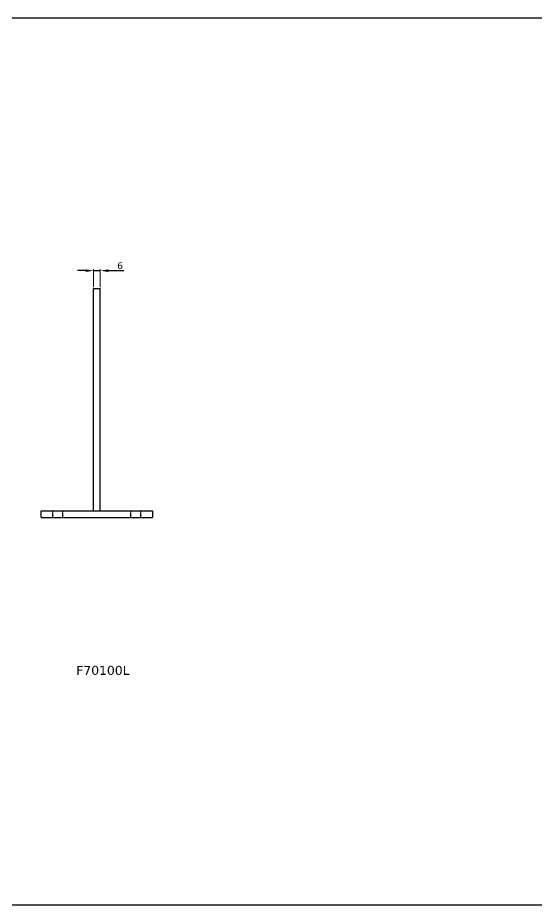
# Model space of a CAD drawing. Header units: millimetres. Extents: x 111849 to 113968, y -11137 to -9484.
# Drawn here: x 112862 to 113329, y -11137 to -10339 of the extents above; entities that cross this region are included whole.
import ezdxf

# ---------------------------------------------------------------- set-up
doc = ezdxf.new("R2010")
doc.units = ezdxf.units.MM
doc.linetypes.add('ACAD_ISO02W100', pattern=[15, 12, -3])
for name, color, linetype in [('_RB_dimension', 142, 'Continuous'), ('_RB_product', 7, 'Continuous'), ('_RB_text', 7, 'Continuous')]:
    doc.layers.add(name, color=color, linetype=linetype)
doc.styles.add('rothoblaas', font='verdana.ttf', dxfattribs={"height": 6})
doc.dimstyles.new('rothoblaas', dxfattribs={"dimscale": 1.2, "dimtxt": 6.5, "dimasz": 6, "dimexe": 1, "dimexo": 1, "dimgap": 1.1, "dimtad": 1, "dimdsep": 46, "dimtxsty": 'rothoblaas', "dimcen": 0, "dimclrd": 256, "dimclre": 256, "dimclrt": 256, "dimazin": 2, "dimtp": 0.1, "dimtm": 0.1, "dimtfac": 0.71, "dimtmove": 0, "dimatfit": 3, "dimfxl": 1, "dimlwd": -1, "dimlwe": 18, "dimarcsym": 0})

# ---------------------------------------------------------------- blocks, each defined once
blk = doc.blocks.new('*D386')
at = {"layer": '_RB_dimension'}
for p, q in [((112923.44, -10566.26), (112916.24, -10566.26)), ((112930.64, -10566.26), (112936.64, -10566.26)), ((112943.84, -10566.26), (112957.93, -10566.26))]:
    blk.add_line(p, q, dxfattribs=at)
at = {"layer": '_RB_dimension', "lineweight": 18}
for p, q in [((112930.64, -10581.1), (112930.64, -10565.06)), ((112936.64, -10581.1), (112936.64, -10565.06))]:
    blk.add_line(p, q, dxfattribs=at)
at = {"layer": '_RB_dimension'}
for points in [[(112923.44, -10565.06), (112923.44, -10567.46), (112930.64, -10566.26)], [(112943.84, -10565.06), (112943.84, -10567.46), (112936.64, -10566.26)]]:
    blk.add_solid(points, dxfattribs=at)
at = {"layer": 'Defpoints', "color": 0, "transparency": 16777216}
for p in [(112936.64, -10566.26), (112930.64, -10582.3), (112936.64, -10582.3)]:
    blk.add_point(p, dxfattribs=at)
at = {"layer": '_RB_dimension', "insert": (112954.48, -10561.82), "char_height": 6, "attachment_point": 5, "style": 'rothoblaas'}
blk.add_mtext('6', dxfattribs=at)
blk = doc.blocks.new('F70100L_lateral')
at = {"layer": '_RB_product'}
for p, q in [((112930.64, -10582.3), (112936.64, -10582.3)), ((112930.64, -10782.3), (112930.64, -10582.3)), ((112936.64, -10782.3), (112936.64, -10582.3)), ((112883.64, -10782.3), (112983.64, -10782.3)), ((112883.64, -10788.3), (112883.64, -10782.3)), ((112983.64, -10782.3), (112983.64, -10788.3)), ((112883.64, -10788.3), (112983.64, -10788.3))]:
    blk.add_line(p, q, dxfattribs=at)
at = {"layer": '_RB_product', "linetype": 'ACAD_ISO02W100', "ltscale": 0.15}
for p, q in [((112894.14, -10788.3), (112894.14, -10782.3)), ((112903.14, -10788.3), (112903.14, -10782.3)), ((112964.14, -10788.3), (112964.14, -10782.3)), ((112973.14, -10788.3), (112973.14, -10782.3))]:
    blk.add_line(p, q, dxfattribs=at)

msp = doc.modelspace()

# ---------------------------------------------------------------- linework, layer by layer
msp.add_lwpolyline([(112477.241, -10338.768), (113967.823, -10338.768), (113967.823, -11137.052), (112477.241, -11137.052)], close=True)

# ---------------------------------------------------------------- block references
at = {"layer": '_RB_text'}
msp.add_blockref('F70100L_lateral', (0, 0), dxfattribs=at)

# ---------------------------------------------------------------- texts
at = {"layer": '_RB_text', "insert": (112785.39, -10921.707), "char_height": 8.1, "width": 306.32371, "attachment_point": 1, "style": 'rothoblaas'}
msp.add_mtext('\\pi129.69144;{\\C0;F70100L}', dxfattribs=at)

# ---------------------------------------------------------------- dimensions: what is measured, and where the dimension line sits
at = {"layer": '_RB_dimension'}
dim = msp.add_linear_dim(base=(112936.641, -10566.257), p1=(112930.641, -10582.303), p2=(112936.641, -10582.303), dimstyle='rothoblaas', dxfattribs=at)
dim.commit()
dim.dimension.update_dxf_attribs({"geometry": '*D386', "text_midpoint": (112954.485, -10561.818)})

doc.saveas('drawing.dxf')
